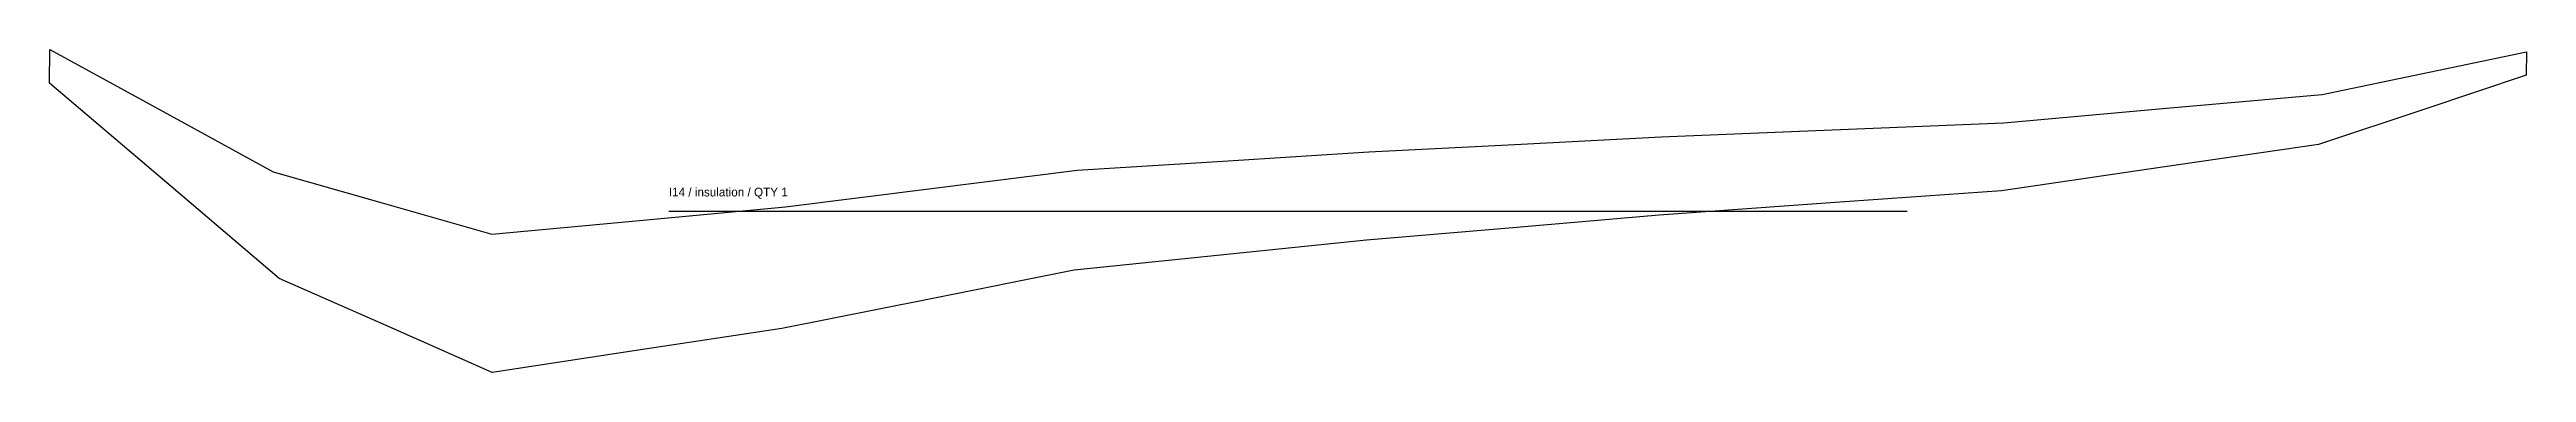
# Model space of a CAD drawing. Header units: millimetres. Extents: x 8 to 2556, y 8 to 340.
import ezdxf

# ---------------------------------------------------------------- set-up
doc = ezdxf.new("R2010")
doc.units = ezdxf.units.MM
for name, color, linetype in [('CUT', 7, 'Continuous'), ('GRAIN', 3, 'Continuous'), ('ID', 7, 'Continuous'), ('SEW', 5, 'Continuous')]:
    doc.layers.add(name, color=color, linetype=linetype)

msp = doc.modelspace()

# ---------------------------------------------------------------- linework, layer by layer
at = {"layer": 'CUT'}
msp.add_lwpolyline([(8, 305.5), (8.5, 340), (125.1, 276.3), (238.1, 214.5), (350.4, 182.4), (463.2, 150.2), (614.9, 164.4), (765.2, 178.5), (915.5, 197.3), (1065.4, 216.1), (1215.3, 225.5), (1365.3, 234.9), (1515.7, 242.6), (1666.1, 250.3), (1842.3, 257.6), (2018.7, 264.9), (2182.4, 279.4), (2346.4, 294), (2456.5, 316.8), (2556.5, 337.6), (2556.2, 313.6), (2451.8, 278.9), (2342.6, 242.6), (2179.7, 218.8), (2016.4, 194.8), (1840.5, 182.4), (1664.1, 169.9), (1513.6, 157), (1363.1, 144.1), (1212.8, 128.7), (1062.3, 113.2), (911.6, 83.2), (761.5, 53.3), (611.5, 30.6), (463.5, 8.3), (354.4, 56.3), (244.2, 104.9), (133.1, 199.2)], close=True, dxfattribs=at)
at = {"layer": 'GRAIN'}
msp.add_line((645.2, 174.1), (1919.4, 174.1), dxfattribs=at)
at = {"layer": 'SEW'}
msp.add_lwpolyline([(8, 305.5), (8.5, 340), (125.1, 276.3), (238.1, 214.5), (350.4, 182.4), (463.2, 150.2), (614.9, 164.4), (765.2, 178.5), (915.5, 197.3), (1065.4, 216.1), (1215.3, 225.5), (1365.3, 234.9), (1515.7, 242.6), (1666.1, 250.3), (1842.3, 257.6), (2018.7, 264.9), (2182.4, 279.4), (2346.4, 294), (2456.5, 316.8), (2556.5, 337.6), (2556.2, 313.6), (2451.8, 278.9), (2342.6, 242.6), (2179.7, 218.8), (2016.4, 194.8), (1840.5, 182.4), (1664.1, 169.9), (1513.6, 157), (1363.1, 144.1), (1212.8, 128.7), (1062.3, 113.2), (911.6, 83.2), (761.5, 53.3), (611.5, 30.6), (463.5, 8.3), (354.4, 56.3), (244.2, 104.9), (133.1, 199.2)], close=True, dxfattribs=at)

# ---------------------------------------------------------------- texts
at = {"layer": 'ID'}
msp.add_text('I14 / insulation / QTY 1', height=9, dxfattribs=at).set_placement((645.2, 189.1))

doc.saveas('drawing.dxf')
